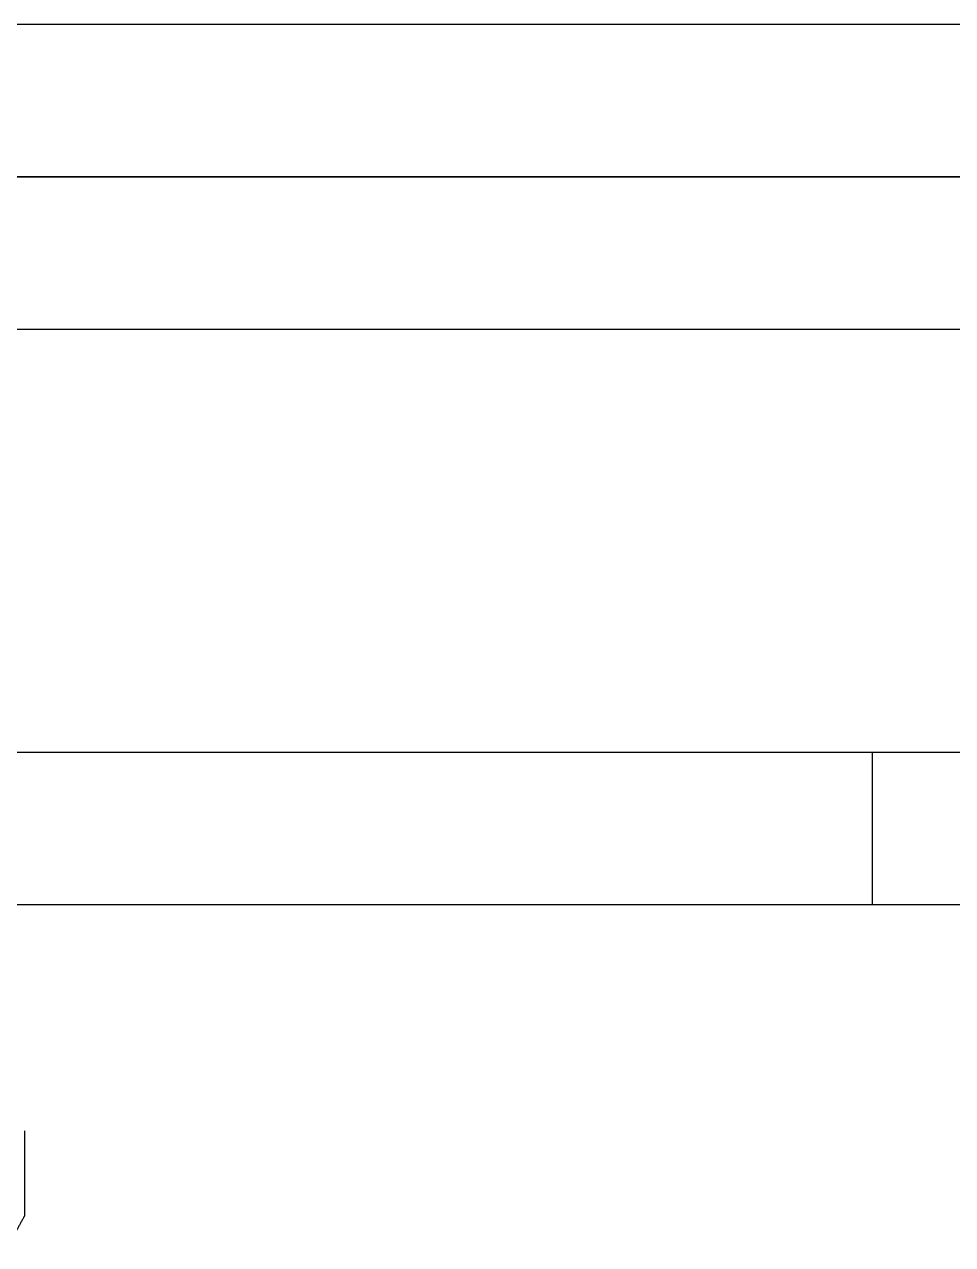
# Model space of a CAD drawing. Header units: metres. Extents: x 0 to 63075, y 0 to 44550.
# Drawn here: x 40599.76 to 40628.76, y 16500.75 to 16538.9 of the extents above; entities that cross this region are included whole.
import ezdxf

# ---------------------------------------------------------------- set-up
doc = ezdxf.new("R2010")
doc.units = ezdxf.units.M
doc.header["$LTSCALE"] = 75
doc.linetypes.add('HIDDEN2', pattern=[4.7625, 3.175, -1.5875])
for name, color, linetype in [('SDM', 7, 'Continuous'), ('SL4', 4, 'Continuous'), ('ST1', 7, 'HIDDEN2')]:
    doc.layers.add(name, color=color, linetype=linetype)

# ---------------------------------------------------------------- blocks, each defined once
blk = doc.blocks.new('A$C3224c420')
at = {"layer": 'SL4'}
for p, q in [((51.24, 1598.762), (334.76, 1598.762)), ((335.238, 1594), (50.763, 1594)), ((51.24, 1594), (334.76, 1594))]:
    blk.add_line(p, q, dxfattribs=at)
at = {"layer": 'ST1'}
for p, q in [((328.24, 1589.237), (262.765, 1589.237)), ((263, 1576.002), (268, 1576.002)), ((268, 1571.24), (268, 1576.002)), ((268, 1576.002), (323, 1576.002)), ((263, 1571.24), (268, 1571.24)), ((268, 1571.24), (323, 1571.24)), ((294.5, 1564.175), (294.5, 1561.505))]:
    blk.add_line(p, q, dxfattribs=at)
blk.add_open_spline([(294.5, 1561.505), (294.572, 1561.375), (294.714, 1561.119), (294.87, 1560.837), (294.974, 1560.65), (294.987, 1560.627), (294.993, 1560.615)], degree=3, knots=[0, 0, 0, 0, 0.260085, 0.511965, 0.758213, 1, 1, 1, 1], dxfattribs=at)

msp = doc.modelspace()

# ---------------------------------------------------------------- block references
at = {"layer": 'SDM', "xscale": -1}
msp.add_blockref('A$C3224c420', (40894.255, 14940.137), dxfattribs=at)

doc.saveas('drawing.dxf')
